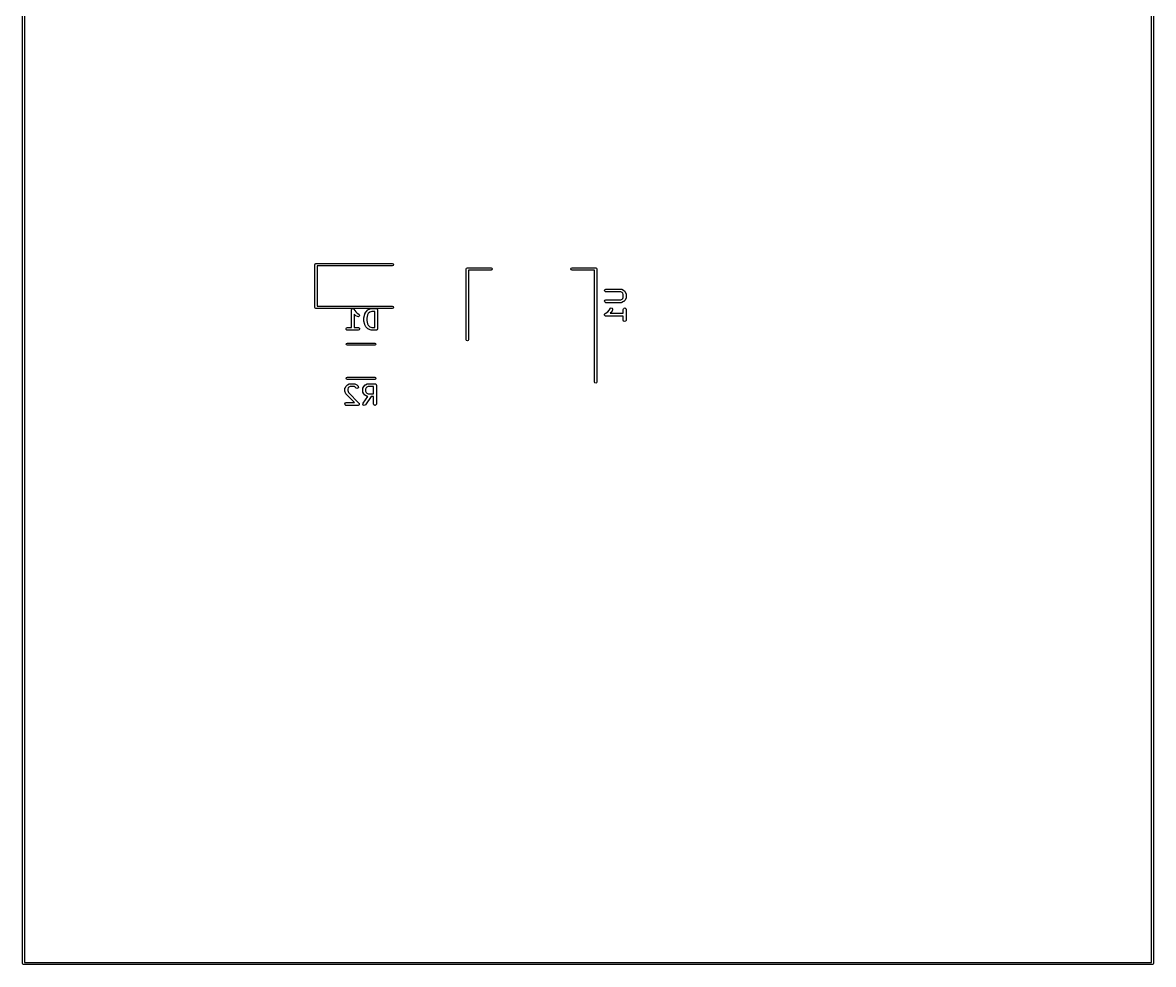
# Model space of a CAD drawing. Extents: x 107 to 167, y -145 to -45.
# Drawn here: x 107 to 167.1, y -145.1 to -95 of the extents above; entities that cross this region are included whole.
import ezdxf

# ---------------------------------------------------------------- set-up
doc = ezdxf.new("R2010")
doc.units = 0
doc.layers.add('BLACK', color=7, linetype='CONTINUOUS')

msp = doc.modelspace()

# ---------------------------------------------------------------- linework, layer by layer
at = {"layer": 'BLACK', "linetype": 'CONTINUOUS'}
for p, q in [((106.95, -145), (106.95, -45)), ((107.05, -45.05), (107.05, -144.95)), ((166.95, -144.95), (166.95, -45.05)), ((167.05, -45), (167.05, -145)), ((122.48, -107.865), (122.498, -107.823)), ((122.48, -110.135), (122.48, -107.865)), ((122.498, -107.823), (122.54, -107.805)), ((122.54, -107.805), (126.6, -107.805)), ((126.6, -107.925), (122.6, -107.925)), ((122.6, -107.925), (122.6, -110.075)), ((126.6, -107.805), (126.642, -107.823)), ((126.642, -107.907), (126.6, -107.925)), ((126.642, -107.823), (126.66, -107.865)), ((126.66, -107.865), (126.642, -107.907)), ((130.53, -108.09), (130.548, -108.048)), ((130.53, -111.85), (130.53, -108.09)), ((130.548, -108.048), (130.59, -108.03)), ((130.59, -108.03), (131.85, -108.03)), ((131.85, -108.15), (130.65, -108.15)), ((130.65, -108.15), (130.65, -111.85)), ((131.85, -108.03), (131.892, -108.048)), ((131.892, -108.132), (131.85, -108.15)), ((131.892, -108.048), (131.91, -108.09)), ((131.91, -108.09), (131.892, -108.132)), ((136.09, -108.09), (136.108, -108.048)), ((136.108, -108.132), (136.09, -108.09)), ((136.108, -108.048), (136.15, -108.03)), ((136.15, -108.15), (136.108, -108.132)), ((136.15, -108.03), (137.41, -108.03)), ((137.35, -108.15), (136.15, -108.15)), ((137.35, -114.1), (137.35, -108.15)), ((137.41, -108.03), (137.452, -108.048)), ((137.452, -108.048), (137.47, -108.09)), ((137.47, -108.09), (137.47, -114.1)), ((137.879, -109.225), (137.904, -109.181)), ((137.887, -109.276), (137.879, -109.225)), ((137.927, -109.309), (137.887, -109.276)), ((137.904, -109.181), (137.952, -109.163)), ((137.952, -109.313), (137.927, -109.309)), ((137.952, -109.163), (138.762, -109.163)), ((138.744, -109.313), (137.952, -109.313)), ((138.813, -109.347), (138.744, -109.313)), ((138.762, -109.163), (138.788, -109.168)), ((138.788, -109.168), (138.791, -109.17)), ((138.791, -109.17), (138.795, -109.171)), ((138.795, -109.171), (138.891, -109.219)), ((138.843, -109.378), (138.813, -109.347)), ((138.877, -109.446), (138.843, -109.378)), ((138.891, -109.219), (138.909, -109.232)), ((138.909, -109.232), (138.91, -109.233)), ((138.91, -109.233), (138.958, -109.28)), ((138.958, -109.28), (138.971, -109.299)), ((138.971, -109.299), (138.972, -109.3)), ((138.972, -109.3), (139.019, -109.395)), ((137.879, -109.796), (137.904, -109.752)), ((137.887, -109.847), (137.879, -109.796)), ((137.927, -109.88), (137.887, -109.847)), ((137.904, -109.752), (137.952, -109.735)), ((137.952, -109.885), (137.927, -109.88)), ((137.952, -109.735), (138.744, -109.735)), ((138.762, -109.885), (137.952, -109.885)), ((138.744, -109.735), (138.813, -109.7)), ((138.766, -109.883), (138.762, -109.885)), ((138.77, -109.884), (138.766, -109.883)), ((138.795, -109.877), (138.77, -109.884)), ((138.891, -109.829), (138.795, -109.877)), ((138.813, -109.7), (138.843, -109.67)), ((138.843, -109.67), (138.877, -109.601)), ((138.877, -109.601), (138.877, -109.446)), ((138.892, -109.828), (138.891, -109.829)), ((138.91, -109.815), (138.892, -109.828)), ((138.958, -109.767), (138.91, -109.815)), ((138.972, -109.748), (138.958, -109.766)), ((138.958, -109.766), (138.958, -109.767)), ((139.019, -109.653), (138.972, -109.748)), ((139.019, -109.395), (139.027, -109.42)), ((139.02, -109.648), (139.019, -109.653)), ((139.023, -109.645), (139.02, -109.648)), ((139.027, -109.619), (139.023, -109.645)), ((139.027, -109.42), (139.026, -109.424)), ((139.026, -109.424), (139.027, -109.429)), ((139.027, -109.429), (139.027, -109.619)), ((122.498, -110.177), (122.48, -110.135)), ((122.54, -110.195), (122.498, -110.177)), ((126.6, -110.195), (122.54, -110.195)), ((122.6, -110.075), (126.6, -110.075)), ((124.425, -110.272), (124.43, -110.247)), ((124.425, -111.197), (124.425, -110.272)), ((124.43, -110.247), (124.432, -110.243)), ((124.432, -110.243), (124.433, -110.239)), ((124.433, -110.239), (124.449, -110.224)), ((124.449, -110.224), (124.462, -110.207)), ((124.462, -110.207), (124.467, -110.207)), ((124.467, -110.207), (124.47, -110.204)), ((124.47, -110.204), (124.492, -110.202)), ((124.492, -110.202), (124.513, -110.199)), ((124.513, -110.199), (124.517, -110.201)), ((124.517, -110.201), (124.521, -110.2)), ((124.521, -110.2), (124.539, -110.213)), ((124.539, -110.213), (124.557, -110.224)), ((124.557, -110.224), (124.559, -110.228)), ((124.559, -110.228), (124.562, -110.231)), ((124.562, -110.231), (124.654, -110.367)), ((124.637, -110.564), (124.575, -110.501)), ((124.575, -110.501), (124.575, -111.197)), ((124.639, -110.564), (124.637, -110.564)), ((124.657, -110.578), (124.639, -110.564)), ((124.654, -110.367), (124.735, -110.449)), ((124.752, -110.625), (124.657, -110.578)), ((124.735, -110.449), (124.819, -110.491)), ((124.819, -110.491), (124.84, -110.507)), ((124.84, -110.507), (124.861, -110.554)), ((124.861, -110.554), (124.846, -110.603)), ((125.094, -110.683), (125.142, -110.492)), ((125.142, -110.492), (125.147, -110.48)), ((125.147, -110.477), (125.195, -110.382)), ((125.147, -110.48), (125.147, -110.477)), ((125.195, -110.382), (125.208, -110.364)), ((125.208, -110.364), (125.209, -110.362)), ((125.209, -110.362), (125.304, -110.267)), ((125.285, -110.537), (125.242, -110.71)), ((125.324, -110.46), (125.285, -110.537)), ((125.304, -110.267), (125.325, -110.252)), ((125.398, -110.386), (125.324, -110.46)), ((125.325, -110.252), (125.33, -110.252)), ((125.33, -110.252), (125.333, -110.249)), ((125.333, -110.249), (125.476, -110.201)), ((125.512, -110.347), (125.398, -110.386)), ((125.476, -110.201), (125.498, -110.198)), ((125.498, -110.198), (125.5, -110.197)), ((125.5, -110.197), (125.738, -110.197)), ((125.663, -110.347), (125.512, -110.347)), ((125.663, -111.197), (125.663, -110.347)), ((125.738, -110.197), (125.748, -110.199)), ((125.748, -110.199), (125.751, -110.199)), ((125.751, -110.199), (125.754, -110.2)), ((125.754, -110.2), (125.764, -110.202)), ((125.764, -110.202), (125.779, -110.214)), ((125.779, -110.214), (125.796, -110.224)), ((125.796, -110.224), (125.798, -110.231)), ((125.798, -110.231), (125.803, -110.235)), ((125.803, -110.235), (125.806, -110.254)), ((125.806, -110.254), (125.813, -110.272)), ((125.813, -110.272), (125.813, -111.272)), ((126.6, -110.075), (126.642, -110.093)), ((126.642, -110.177), (126.6, -110.195)), ((126.642, -110.093), (126.66, -110.135)), ((126.66, -110.135), (126.642, -110.177)), ((137.879, -110.511), (137.881, -110.507)), ((137.882, -110.532), (137.879, -110.511)), ((137.88, -110.503), (137.893, -110.485)), ((137.881, -110.507), (137.88, -110.503)), ((137.884, -110.554), (137.882, -110.532)), ((137.887, -110.557), (137.884, -110.554)), ((137.887, -110.561), (137.887, -110.557)), ((137.904, -110.575), (137.887, -110.561)), ((137.893, -110.485), (137.904, -110.466)), ((137.904, -110.466), (137.908, -110.465)), ((137.919, -110.591), (137.904, -110.575)), ((137.908, -110.465), (137.911, -110.461)), ((137.911, -110.461), (138.047, -110.37)), ((138.047, -110.37), (138.129, -110.289)), ((138.129, -110.289), (138.171, -110.205)), ((138.171, -110.205), (138.187, -110.184)), ((138.244, -110.386), (138.181, -110.449)), ((138.181, -110.449), (138.877, -110.449)), ((138.187, -110.184), (138.234, -110.163)), ((138.234, -110.163), (138.283, -110.178)), ((138.258, -110.367), (138.244, -110.385)), ((138.244, -110.385), (138.244, -110.386)), ((138.305, -110.272), (138.258, -110.367)), ((138.283, -110.178), (138.311, -110.221)), ((138.311, -110.221), (138.305, -110.272)), ((138.877, -110.238), (138.882, -110.212)), ((138.877, -110.449), (138.877, -110.238)), ((138.882, -110.212), (138.915, -110.173)), ((138.915, -110.173), (138.965, -110.164)), ((138.965, -110.164), (139.01, -110.19)), ((139.01, -110.19), (139.027, -110.238)), ((139.027, -110.238), (139.027, -110.81)), ((124.803, -110.631), (124.752, -110.625)), ((124.846, -110.603), (124.803, -110.631)), ((125.092, -110.701), (125.094, -110.686)), ((125.092, -110.844), (125.092, -110.701)), ((125.093, -110.847), (125.092, -110.844)), ((125.094, -110.862), (125.093, -110.847)), ((125.094, -110.686), (125.094, -110.683)), ((125.142, -111.052), (125.094, -110.862)), ((125.144, -111.055), (125.142, -111.052)), ((125.147, -111.068), (125.144, -111.055)), ((125.195, -111.163), (125.147, -111.068)), ((125.196, -111.164), (125.195, -111.163)), ((125.209, -111.183), (125.196, -111.164)), ((125.304, -111.278), (125.209, -111.183)), ((125.242, -110.71), (125.242, -110.835)), ((125.242, -110.835), (125.285, -111.008)), ((125.285, -111.008), (125.324, -111.085)), ((125.324, -111.085), (125.398, -111.159)), ((125.398, -111.159), (125.512, -111.197)), ((137.923, -110.592), (137.919, -110.591)), ((137.927, -110.594), (137.923, -110.592)), ((137.952, -110.599), (137.927, -110.594)), ((138.877, -110.599), (137.952, -110.599)), ((138.877, -110.81), (138.877, -110.599)), ((138.895, -110.858), (138.877, -110.81)), ((138.939, -110.883), (138.895, -110.858)), ((138.99, -110.874), (138.939, -110.883)), ((139.023, -110.835), (138.99, -110.874)), ((139.027, -110.81), (139.023, -110.835)), ((124.14, -111.259), (124.166, -111.215)), ((124.149, -111.31), (124.14, -111.259)), ((124.189, -111.343), (124.149, -111.31)), ((124.166, -111.215), (124.214, -111.197)), ((124.214, -111.347), (124.189, -111.343)), ((124.214, -111.197), (124.425, -111.197)), ((124.786, -111.347), (124.214, -111.347)), ((124.575, -111.197), (124.786, -111.197)), ((124.786, -111.197), (124.811, -111.202)), ((124.834, -111.33), (124.786, -111.347)), ((124.811, -111.202), (124.851, -111.235)), ((124.86, -111.285), (124.834, -111.33)), ((124.851, -111.235), (124.86, -111.285)), ((125.308, -111.28), (125.304, -111.278)), ((125.311, -111.284), (125.308, -111.28)), ((125.333, -111.296), (125.311, -111.284)), ((125.476, -111.344), (125.333, -111.296)), ((125.478, -111.343), (125.476, -111.344)), ((125.5, -111.347), (125.478, -111.343)), ((125.738, -111.347), (125.5, -111.347)), ((125.512, -111.197), (125.663, -111.197)), ((125.756, -111.341), (125.738, -111.347)), ((125.776, -111.337), (125.756, -111.341)), ((125.78, -111.332), (125.776, -111.337)), ((125.786, -111.33), (125.78, -111.332)), ((125.796, -111.313), (125.786, -111.33)), ((125.809, -111.298), (125.796, -111.313)), ((125.81, -111.288), (125.809, -111.298)), ((125.812, -111.285), (125.81, -111.288)), ((125.813, -111.272), (125.811, -111.282)), ((125.811, -111.282), (125.812, -111.285)), ((124.15, -112.09), (124.168, -112.048)), ((124.168, -112.132), (124.15, -112.09)), ((124.168, -112.048), (124.21, -112.03)), ((124.21, -112.15), (124.168, -112.132)), ((124.21, -112.03), (125.665, -112.03)), ((125.665, -112.15), (124.21, -112.15)), ((125.665, -112.03), (125.707, -112.048)), ((125.707, -112.132), (125.665, -112.15)), ((125.707, -112.048), (125.725, -112.09)), ((125.725, -112.09), (125.707, -112.132)), ((130.548, -111.892), (130.53, -111.85)), ((130.59, -111.91), (130.548, -111.892)), ((130.632, -111.892), (130.59, -111.91)), ((130.65, -111.85), (130.632, -111.892)), ((124.15, -113.91), (124.168, -113.868)), ((124.168, -113.952), (124.15, -113.91)), ((124.168, -113.868), (124.21, -113.85)), ((124.21, -113.97), (124.168, -113.952)), ((124.21, -113.85), (125.665, -113.85)), ((125.665, -113.97), (124.21, -113.97)), ((125.665, -113.85), (125.707, -113.868)), ((125.707, -113.952), (125.665, -113.97)), ((125.707, -113.868), (125.725, -113.91)), ((125.725, -113.91), (125.707, -113.952)), ((137.368, -114.142), (137.35, -114.1)), ((137.41, -114.16), (137.368, -114.142)), ((137.452, -114.142), (137.41, -114.16)), ((137.47, -114.1), (137.452, -114.142)), ((124.077, -114.463), (124.081, -114.437)), ((124.077, -114.558), (124.077, -114.463)), ((124.077, -114.56), (124.077, -114.558)), ((124.081, -114.582), (124.077, -114.56)), ((124.081, -114.437), (124.084, -114.434)), ((124.128, -114.725), (124.081, -114.582)), ((124.084, -114.434), (124.085, -114.429)), ((124.085, -114.429), (124.132, -114.334)), ((124.131, -114.728), (124.128, -114.725)), ((124.131, -114.733), (124.131, -114.728)), ((124.146, -114.754), (124.131, -114.733)), ((124.132, -114.334), (124.146, -114.316)), ((124.146, -114.315), (124.194, -114.267)), ((124.146, -114.316), (124.146, -114.315)), ((124.59, -115.197), (124.146, -114.754)), ((124.194, -114.267), (124.212, -114.254)), ((124.212, -114.254), (124.213, -114.253)), ((124.213, -114.253), (124.309, -114.205)), ((124.261, -114.412), (124.227, -114.481)), ((124.227, -114.481), (124.227, -114.546)), ((124.227, -114.546), (124.265, -114.66)), ((124.291, -114.382), (124.261, -114.412)), ((124.265, -114.66), (124.824, -115.219)), ((124.36, -114.347), (124.291, -114.382)), ((124.309, -114.205), (124.334, -114.198)), ((124.334, -114.198), (124.338, -114.199)), ((124.338, -114.199), (124.342, -114.197)), ((124.342, -114.197), (124.58, -114.197)), ((124.563, -114.347), (124.36, -114.347)), ((124.631, -114.382), (124.563, -114.347)), ((124.58, -114.197), (124.606, -114.202)), ((124.606, -114.202), (124.609, -114.205)), ((124.609, -114.205), (124.614, -114.205)), ((124.614, -114.205), (124.709, -114.253)), ((124.67, -114.421), (124.631, -114.382)), ((124.717, -114.442), (124.67, -114.421)), ((124.709, -114.253), (124.727, -114.266)), ((124.766, -114.429), (124.717, -114.442)), ((124.727, -114.266), (124.729, -114.267)), ((124.729, -114.267), (124.776, -114.315)), ((124.796, -114.387), (124.766, -114.429)), ((124.776, -114.315), (124.791, -114.336)), ((124.791, -114.336), (124.796, -114.387)), ((125.029, -114.463), (125.034, -114.437)), ((125.029, -114.606), (125.029, -114.463)), ((125.031, -114.61), (125.029, -114.606)), ((125.03, -114.614), (125.031, -114.61)), ((125.037, -114.639), (125.03, -114.614)), ((125.034, -114.437), (125.037, -114.434)), ((125.037, -114.429), (125.085, -114.334)), ((125.037, -114.434), (125.037, -114.429)), ((125.085, -114.734), (125.037, -114.639)), ((125.085, -114.334), (125.098, -114.316)), ((125.086, -114.736), (125.085, -114.734)), ((125.099, -114.754), (125.086, -114.736)), ((125.098, -114.316), (125.099, -114.315)), ((125.099, -114.315), (125.146, -114.267)), ((125.146, -114.802), (125.099, -114.754)), ((125.146, -114.267), (125.165, -114.254)), ((125.165, -114.254), (125.166, -114.253)), ((125.166, -114.253), (125.261, -114.205)), ((125.213, -114.412), (125.179, -114.481)), ((125.179, -114.481), (125.179, -114.588)), ((125.179, -114.588), (125.213, -114.657)), ((125.244, -114.382), (125.213, -114.412)), ((125.213, -114.657), (125.244, -114.687)), ((125.312, -114.347), (125.244, -114.382)), ((125.244, -114.687), (125.312, -114.721)), ((125.261, -114.205), (125.286, -114.198)), ((125.286, -114.198), (125.29, -114.199)), ((125.29, -114.199), (125.295, -114.197)), ((125.295, -114.197), (125.676, -114.197)), ((125.601, -114.347), (125.312, -114.347)), ((125.312, -114.721), (125.601, -114.721)), ((125.601, -114.721), (125.601, -114.347)), ((125.676, -114.197), (125.685, -114.199)), ((125.685, -114.199), (125.689, -114.199)), ((125.689, -114.199), (125.692, -114.2)), ((125.692, -114.2), (125.701, -114.202)), ((125.701, -114.202), (125.716, -114.214)), ((125.716, -114.214), (125.733, -114.224)), ((125.733, -114.224), (125.735, -114.231)), ((125.735, -114.231), (125.741, -114.235)), ((125.741, -114.235), (125.744, -114.254)), ((125.744, -114.254), (125.751, -114.272)), ((125.751, -114.272), (125.751, -115.272)), ((124.078, -115.259), (124.104, -115.215)), ((124.087, -115.31), (124.078, -115.259)), ((124.126, -115.343), (124.087, -115.31)), ((124.104, -115.215), (124.152, -115.197)), ((124.152, -115.347), (124.126, -115.343)), ((124.152, -115.197), (124.59, -115.197)), ((124.771, -115.347), (124.152, -115.347)), ((124.792, -115.34), (124.771, -115.347)), ((124.814, -115.334), (124.792, -115.34)), ((124.816, -115.331), (124.814, -115.334)), ((124.819, -115.33), (124.816, -115.331)), ((124.83, -115.31), (124.819, -115.33)), ((124.824, -115.219), (124.833, -115.233)), ((124.843, -115.292), (124.83, -115.31)), ((124.833, -115.233), (124.836, -115.235)), ((124.836, -115.235), (124.836, -115.237)), ((124.836, -115.237), (124.839, -115.241)), ((124.839, -115.241), (124.841, -115.263)), ((124.841, -115.263), (124.845, -115.285)), ((124.845, -115.285), (124.843, -115.288)), ((124.843, -115.288), (124.843, -115.292)), ((125.029, -115.279), (125.043, -115.229)), ((125.051, -115.325), (125.029, -115.279)), ((125.043, -115.229), (125.294, -114.871)), ((125.098, -115.347), (125.051, -115.325)), ((125.147, -115.334), (125.098, -115.347)), ((125.148, -114.802), (125.146, -114.802)), ((125.166, -115.315), (125.147, -115.334)), ((125.166, -114.816), (125.148, -114.802)), ((125.261, -114.863), (125.166, -114.816)), ((125.477, -114.871), (125.166, -115.315)), ((125.266, -114.864), (125.261, -114.863)), ((125.269, -114.867), (125.266, -114.864)), ((125.294, -114.871), (125.269, -114.867)), ((125.601, -114.871), (125.477, -114.871)), ((125.601, -115.272), (125.601, -114.871)), ((125.618, -115.321), (125.601, -115.272)), ((125.663, -115.346), (125.618, -115.321)), ((125.713, -115.337), (125.663, -115.346)), ((125.746, -115.298), (125.713, -115.337)), ((125.751, -115.272), (125.746, -115.298)), ((106.965, -145.035), (106.95, -145)), ((107, -145.05), (106.965, -145.035)), ((167, -145.05), (107, -145.05)), ((107.05, -144.95), (166.95, -144.95)), ((167.035, -145.035), (167, -145.05)), ((167.05, -145), (167.035, -145.035))]:
    msp.add_line(p, q, dxfattribs=at)

doc.saveas('drawing.dxf')
